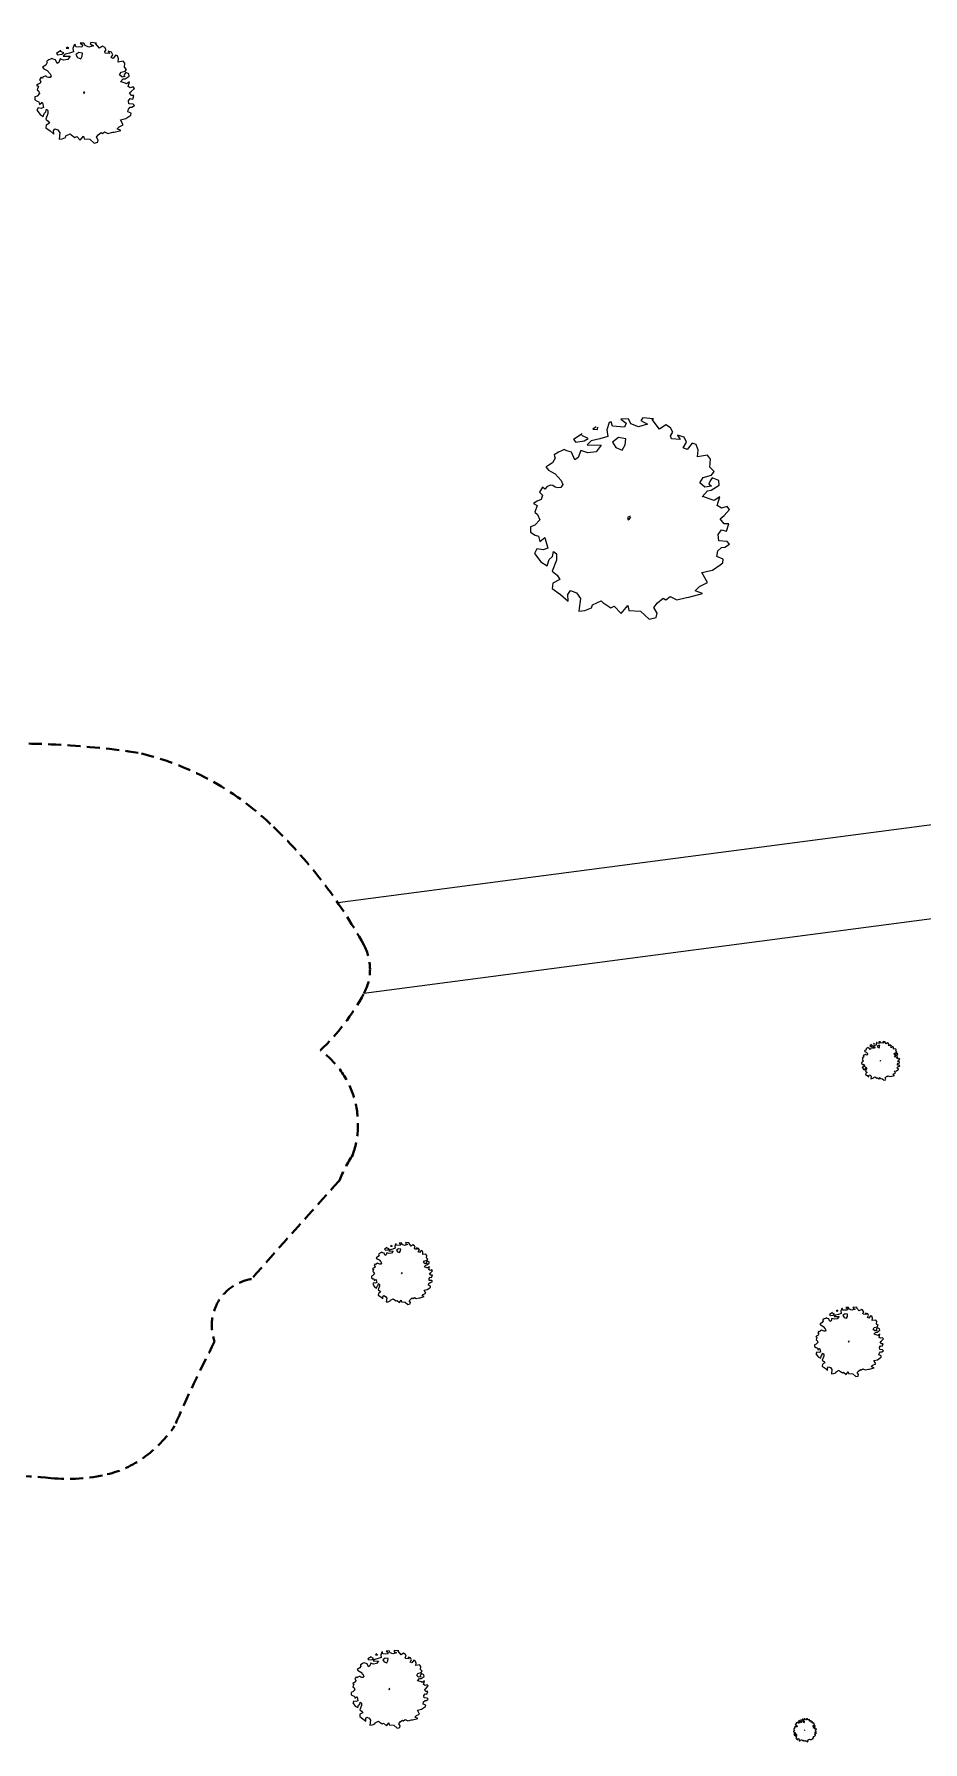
# Model space of a CAD drawing. Extents: x 2080 to 102394, y 2071 to 93424.
# Drawn here: x 81547 to 82233, y 78258 to 79577 of the extents above; entities that cross this region are included whole.
import ezdxf

# ---------------------------------------------------------------- set-up
doc = ezdxf.new("R2010")
doc.units = 0
doc.header["$LTSCALE"] = 20
doc.header["$MEASUREMENT"] = 0
doc.linetypes.add('DASHED2', pattern=[0.375, 0.25, -0.125])
for name, color, linetype, lineweight in [('Mango tree', 96, 'Continuous', 5), ('PIT', 40, 'DASHED2', 40), ('sappotta', 114, 'Continuous', 5)]:
    doc.layers.add(name, color=color, linetype=linetype, lineweight=lineweight)
doc.layers.add('road', color=2, linetype='Continuous')

# ---------------------------------------------------------------- blocks, each defined once
blk = doc.blocks.new('NEEM')
at = {"layer": 'sappotta', "linetype": 'Continuous'}
for p, q in [((-0.517, 0.963), (-0.614, 0.901)), ((-0.359, 1.043), (-0.396, 1.016)), ((-0.396, 1.016), (-0.345, 1.011)), ((-0.345, 1.011), (-0.34, 1.039)), ((-0.213, 1.092), (-0.242, 1.007)), ((-0.242, 1.007), (-0.23, 0.935)), ((-0.191, 1.099), (-0.213, 1.092)), ((-0.177, 1.048), (-0.191, 1.099)), ((-0.043, 1.039), (-0.177, 1.048)), ((0.003, 1.132), (-0.083, 1.127)), ((-0.083, 1.127), (-0.023, 1.083)), ((-0.023, 1.083), (-0.043, 1.039)), ((0.03, 1.077), (0.003, 1.132)), ((0.114, 1.043), (0.03, 1.077)), ((0.216, 1.072), (0.114, 1.043)), ((0.162, 1.144), (0.142, 1.112)), ((0.142, 1.112), (0.216, 1.072)), ((0.283, 1.13), (0.162, 1.144)), ((0.267, 1.123), (0.283, 1.13)), ((0.351, 1.016), (0.267, 1.123)), ((0.421, 1.063), (0.351, 1.016)), ((0.473, 1.03), (0.421, 1.063)), ((0.472, 0.942), (0.501, 0.982)), ((0.501, 0.982), (0.473, 1.03)), ((-0.749, 0.774), (-0.783, 0.757)), ((-0.717, 0.789), (-0.749, 0.774)), ((-0.689, 0.772), (-0.717, 0.789)), ((-0.638, 0.758), (-0.689, 0.772)), ((-0.614, 0.901), (-0.589, 0.87)), ((-0.589, 0.87), (-0.494, 0.884)), ((-0.533, 0.776), (-0.562, 0.699)), ((-0.452, 0.75), (-0.533, 0.776)), ((-0.521, 0.945), (-0.521, 0.945)), ((-0.449, 0.913), (-0.521, 0.945)), ((-0.494, 0.884), (-0.449, 0.913)), ((-0.415, 0.884), (-0.459, 0.839)), ((-0.459, 0.839), (-0.303, 0.837)), ((-0.32, 0.906), (-0.415, 0.884)), ((-0.303, 0.837), (-0.361, 0.762)), ((-0.23, 0.935), (-0.32, 0.906)), ((-0.108, 0.922), (-0.177, 0.872)), ((-0.177, 0.872), (-0.139, 0.809)), ((-0.139, 0.809), (-0.067, 0.78)), ((-0.027, 0.908), (-0.108, 0.922)), ((-0.067, 0.78), (-0.034, 0.839)), ((-0.034, 0.839), (-0.027, 0.908)), ((0.483, 0.908), (0.472, 0.942)), ((0.581, 0.9), (0.483, 0.908)), ((0.551, 0.95), (0.581, 0.9)), ((0.627, 0.928), (0.551, 0.95)), ((0.616, 0.806), (0.654, 0.87)), ((0.66, 0.788), (0.616, 0.806)), ((0.654, 0.87), (0.627, 0.928)), ((0.715, 0.86), (0.66, 0.788)), ((0.762, 0.844), (0.715, 0.86)), ((0.783, 0.779), (0.762, 0.844)), ((0.776, 0.704), (0.783, 0.779)), ((-0.892, 0.613), (-0.923, 0.594)), ((-0.923, 0.594), (-0.895, 0.555)), ((-0.85, 0.638), (-0.892, 0.613)), ((-0.818, 0.692), (-0.85, 0.638)), ((-0.783, 0.757), (-0.83, 0.729)), ((-0.83, 0.729), (-0.826, 0.714)), ((-0.826, 0.714), (-0.818, 0.692)), ((-0.598, 0.672), (-0.638, 0.758)), ((-0.562, 0.699), (-0.598, 0.672)), ((-0.361, 0.762), (-0.452, 0.75)), ((0.888, 0.723), (0.776, 0.704)), ((0.924, 0.679), (0.888, 0.723)), ((0.913, 0.591), (0.924, 0.679)), ((0.964, 0.541), (0.913, 0.591)), ((-0.87, 0.389), (-0.908, 0.372)), ((-0.895, 0.555), (-0.868, 0.54)), ((-0.846, 0.386), (-0.87, 0.389)), ((-0.868, 0.54), (-0.818, 0.517)), ((-0.821, 0.367), (-0.846, 0.386)), ((-0.818, 0.517), (-0.752, 0.44)), ((-0.735, 0.394), (-0.757, 0.361)), ((-0.752, 0.44), (-0.735, 0.394)), ((0.804, 0.415), (0.84, 0.475)), ((0.86, 0.367), (0.804, 0.415)), ((0.84, 0.475), (0.934, 0.5)), ((0.917, 0.437), (0.904, 0.404)), ((0.904, 0.404), (0.933, 0.378)), ((0.942, 0.471), (0.917, 0.437)), ((0.93, 0.332), (1.018, 0.389)), ((0.934, 0.5), (0.964, 0.541)), ((1.014, 0.439), (0.942, 0.471)), ((1.018, 0.389), (1.014, 0.439)), ((-1.023, 0.208), (-1.062, 0.182)), ((-0.978, 0.229), (-1.023, 0.208)), ((-0.96, 0.366), (-0.994, 0.31)), ((-0.994, 0.31), (-0.961, 0.275)), ((-0.961, 0.275), (-0.978, 0.229)), ((-0.935, 0.345), (-0.96, 0.366)), ((-0.908, 0.372), (-0.935, 0.345)), ((-0.788, 0.359), (-0.821, 0.367)), ((-0.757, 0.361), (-0.788, 0.359)), ((0.829, 0.259), (0.888, 0.326)), ((0.838, 0.262), (0.829, 0.259)), ((0.931, 0.228), (0.838, 0.262)), ((0.933, 0.378), (0.86, 0.367)), ((0.888, 0.326), (0.93, 0.332)), ((0.962, 0.217), (0.931, 0.228)), ((1.025, 0.259), (0.962, 0.217)), ((0.996, 0.16), (1.025, 0.259)), ((-1.062, 0.182), (-1.02, 0.162)), ((-1.02, 0.162), (-1.049, 0.084)), ((-1.049, 0.084), (-1.017, 0.059)), ((-1.017, 0.059), (-0.991, -0.002)), ((0.02, 0.041), (-0.009, 0.024)), ((-0.009, 0.024), (0, 0)), ((0, 0), (0.014, 0.011)), ((0.014, 0.011), (0.027, 0.031)), ((1.046, 0.129), (0.996, 0.16)), ((1.029, 0.011), (1.074, 0.049)), ((1.074, -0.047), (1.029, 0.011)), ((1.109, 0.149), (1.046, 0.129)), ((1.074, 0.049), (1.137, 0.114)), ((1.137, 0.114), (1.109, 0.149)), ((-1.097, -0.077), (-1.098, -0.14)), ((-1.098, -0.14), (-1.044, -0.173)), ((-1.048, -0.062), (-1.097, -0.077)), ((-0.991, -0.002), (-1.048, -0.062)), ((-1.044, -0.173), (-1.007, -0.185)), ((-1.007, -0.185), (-0.992, -0.244)), ((1.007, -0.166), (1.046, -0.114)), ((1.016, -0.234), (1.007, -0.166)), ((1.046, -0.114), (1.1, -0.129)), ((1.129, -0.047), (1.074, -0.047)), ((1.1, -0.129), (1.129, -0.047)), ((-1.025, -0.325), (-1.052, -0.378)), ((-1.052, -0.378), (-0.982, -0.471)), ((-0.953, -0.336), (-1.025, -0.325)), ((-0.992, -0.244), (-0.937, -0.198)), ((-0.902, -0.318), (-0.953, -0.336)), ((-0.937, -0.198), (-0.93, -0.213)), ((-0.93, -0.213), (-0.902, -0.318)), ((-0.848, -0.411), (-0.837, -0.355)), ((-0.837, -0.355), (-0.803, -0.383)), ((-0.803, -0.383), (-0.803, -0.452)), ((0.992, -0.411), (1.004, -0.349)), ((1.004, -0.349), (1.045, -0.311)), ((1.11, -0.243), (1.016, -0.234)), ((1.045, -0.311), (1.083, -0.306)), ((1.083, -0.306), (1.137, -0.273)), ((1.137, -0.273), (1.11, -0.243)), ((-0.982, -0.471), (-0.91, -0.516)), ((-0.91, -0.516), (-0.888, -0.446)), ((-0.888, -0.446), (-0.848, -0.411)), ((-0.803, -0.452), (-0.853, -0.576)), ((0.826, -0.591), (0.943, -0.565)), ((0.943, -0.565), (1.032, -0.503)), ((1.066, -0.443), (0.992, -0.411)), ((1.032, -0.503), (1.061, -0.484)), ((1.061, -0.484), (1.066, -0.443)), ((-0.853, -0.576), (-0.797, -0.619)), ((-0.844, -0.71), (-0.852, -0.77)), ((-0.766, -0.668), (-0.844, -0.71)), ((-0.797, -0.619), (-0.766, -0.668)), ((0.751, -0.797), (0.797, -0.747)), ((0.797, -0.747), (0.887, -0.704)), ((0.887, -0.704), (0.826, -0.591)), ((-0.852, -0.77), (-0.758, -0.838)), ((-0.758, -0.838), (-0.675, -0.912)), ((-0.676, -0.836), (-0.649, -0.791)), ((-0.675, -0.912), (-0.676, -0.836)), ((-0.649, -0.791), (-0.582, -0.82)), ((-0.582, -0.82), (-0.534, -0.881)), ((-0.534, -0.881), (-0.554, -1.025)), ((-0.413, -0.988), (-0.401, -0.955)), ((-0.401, -0.955), (-0.302, -0.907)), ((-0.302, -0.907), (-0.286, -0.926)), ((-0.286, -0.926), (-0.197, -0.986)), ((0.287, -0.982), (0.327, -0.932)), ((0.327, -0.932), (0.391, -0.879)), ((0.391, -0.879), (0.423, -0.897)), ((0.423, -0.897), (0.47, -0.86)), ((0.47, -0.86), (0.543, -0.896)), ((0.543, -0.896), (0.652, -0.871)), ((0.652, -0.871), (0.68, -0.867)), ((0.68, -0.867), (0.834, -0.828)), ((0.834, -0.828), (0.751, -0.797)), ((-0.554, -1.025), (-0.486, -1.015)), ((-0.486, -1.015), (-0.413, -0.988)), ((-0.197, -0.986), (-0.157, -0.969)), ((-0.157, -0.969), (-0.078, -1.049)), ((-0.078, -1.049), (-0.006, -0.96)), ((-0.006, -0.96), (0.006, -1.017)), ((0.006, -1.017), (0.139, -1.026)), ((0.139, -1.026), (0.236, -1.115)), ((0.236, -1.115), (0.314, -1.096)), ((0.324, -1.046), (0.287, -0.982)), ((0.314, -1.096), (0.324, -1.046))]:
    blk.add_line(p, q, dxfattribs=at)

msp = doc.modelspace()

# ---------------------------------------------------------------- linework, layer by layer
at = {"linetype": 'Continuous', "ltscale": 0.5}
for p, q in [((82501.725, 79000.625), (81781.448, 78905.939)), ((82511.109, 78929.239), (81801.46, 78835.95))]:
    msp.add_line(p, q, dxfattribs=at)
at = {"layer": 'PIT', "ltscale": 2}
msp.add_lwpolyline([(81495.057, 78461.192, -0.05664313), (81559.665, 78461.883, 0.08416245), (81603.225, 78464.739, 0.09770127), (81631.113, 78477.467, 0.0864572), (81655.312, 78502.157, -0.0173895), (81686.21, 78567.189, -0.47280401), (81714.606, 78615.49, -0.00305077), (81782.616, 78691.622, -0.04658999), (81792.845, 78711.412, 0.33225865), (81767.859, 78792.171, 0.07888612), (81801.46, 78835.95, 0.25541101), (81801.349, 78873.665, 0.07726303), (81729.411, 78966.874, 0.13325479), (81627.235, 79021.942, 0.04524057), (81507.201, 79028.729)], format="xyb", dxfattribs=at)
at = {"layer": 'road', "linetype": 'Continuous', "ltscale": 0.5}
msp.add_lwpolyline([(81755.494, 79793.66, 0.24516613), (81182.96, 79298.595, 0.23804819), (81241.165, 78809.853)], format="xyb", dxfattribs=at)

# ---------------------------------------------------------------- block references
at = {"layer": 'Mango tree', "linetype": 'Continuous'}
for p, xscale, yscale, zscale in [((81585.074, 79531.075), 34.38422923696635, 34.38422923701, 34.38422923677548), ((82005.72, 79201.85), 68.8905651904206, 68.89056519050791, 68.89056519003346), ((82200.379, 78783.794), 13.22730971960118, 13.22730971961573, 13.22730971952855), ((81830.522, 78619.482), 21.14367121380928, 21.14367121382384, 21.1436712136855), ((82175.784, 78566.682), 23.79724072253157, 23.79724072256067, 23.7972407223988), ((81820.927, 78298.294), 26.60150286131829, 26.6015028613474, 26.60150286117024), ((82142.024, 78266.961), 7.909522538131569, 7.90952253814612, 7.909522538085761)]:
    msp.add_blockref('NEEM', p, dxfattribs=dict(at, xscale=xscale, yscale=yscale, zscale=zscale))

doc.saveas('drawing.dxf')
